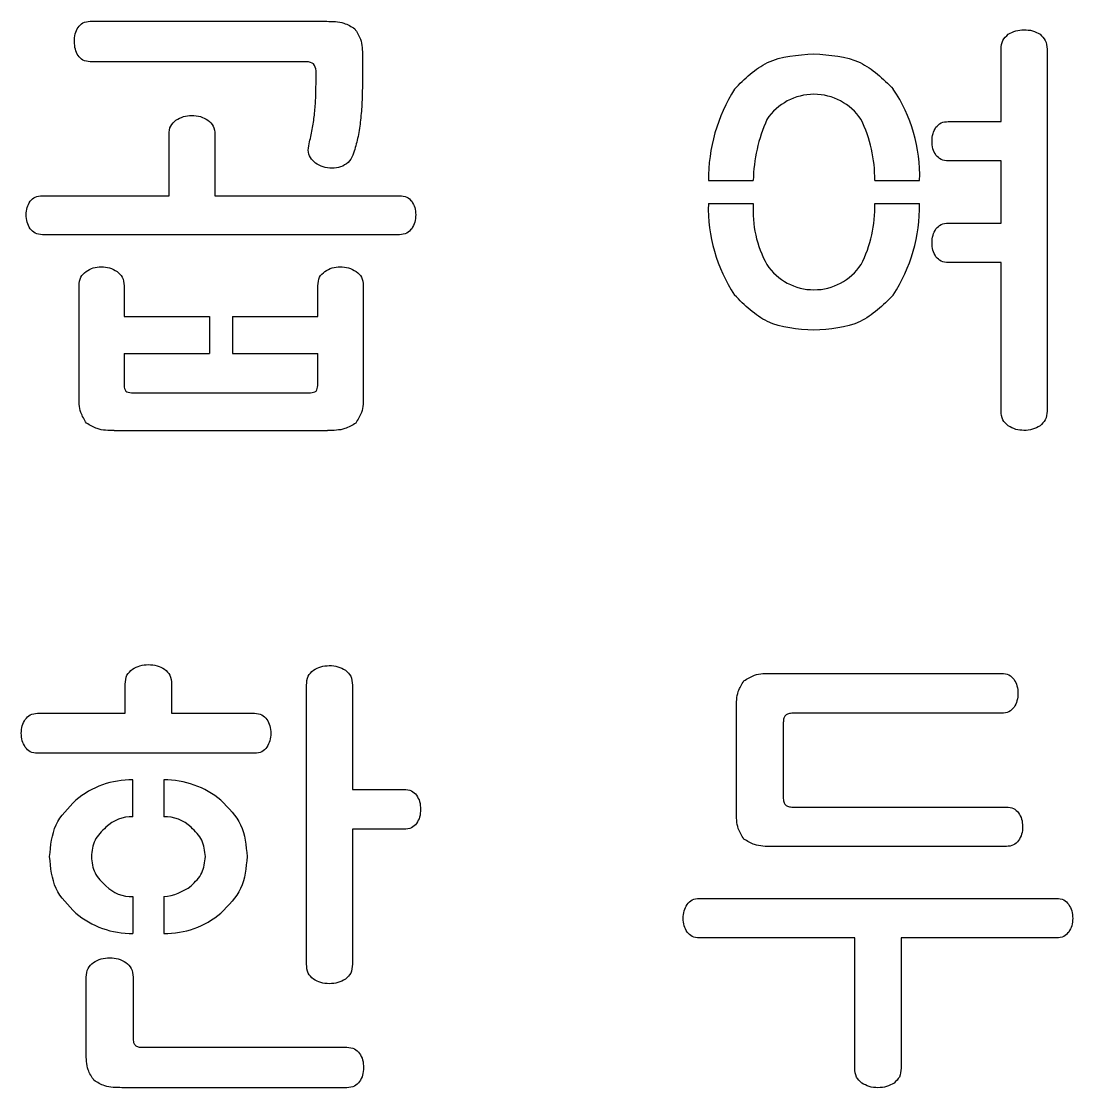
# Model space of a CAD drawing. Header units: millimetres. Extents: x 0 to 106, y 0 to 113.
# Drawn here: x 56.35 to 83.56, y 62.52 to 90.1 of the extents above; entities that cross this region are included whole.
import ezdxf

# ---------------------------------------------------------------- set-up
doc = ezdxf.new("R2010")
doc.units = ezdxf.units.MM
doc.layers.get('0').update_dxf_attribs({"linetype": 'CONTINUOUS'})

msp = doc.modelspace()

# ---------------------------------------------------------------- linework, layer by layer
for p, q in [((58.136, 90.104), (64.256, 90.104)), ((81.708, 87.512), (81.708, 89.384)), ((82.896, 89.384), (82.896, 80.024)), ((65.18, 89.204), (65.18, 88.436)), ((63.728, 89.06), (58.136, 89.06)), ((63.98, 88.472), (63.98, 88.82)), ((80.34, 87.512), (81.708, 87.512)), ((60.176, 85.592), (60.176, 87.176)), ((61.364, 87.176), (61.364, 85.592)), ((81.708, 86.492), (80.34, 86.492)), ((81.708, 84.884), (81.708, 86.492)), ((74.132, 85.988), (75.294, 85.988)), ((78.438, 85.988), (79.6, 85.988)), ((56.9, 85.592), (60.176, 85.592)), ((61.364, 85.592), (66.14, 85.592)), ((74.132, 85.388), (75.294, 85.388)), ((78.438, 85.388), (79.6, 85.388)), ((80.34, 84.884), (81.708, 84.884)), ((66.14, 84.584), (56.9, 84.584)), ((81.708, 83.864), (80.34, 83.864)), ((81.708, 80.024), (81.708, 83.864)), ((57.848, 80.42), (57.848, 83.264)), ((59.012, 83.264), (59.012, 82.472)), ((64.028, 82.472), (64.028, 83.264)), ((65.204, 83.264), (65.204, 80.42)), ((59.012, 82.472), (61.22, 82.472)), ((61.22, 82.472), (61.22, 81.512)), ((61.82, 82.472), (61.82, 81.512)), ((61.82, 82.472), (64.028, 82.472)), ((59.012, 81.512), (59.012, 80.684)), ((59.012, 81.512), (61.22, 81.512)), ((61.82, 81.512), (61.899, 81.512)), ((61.899, 81.512), (64.028, 81.512)), ((64.028, 80.684), (64.028, 81.512)), ((59.204, 80.492), (63.836, 80.492)), ((58.76, 79.52), (64.28, 79.52)), ((75.772, 73.236), (81.724, 73.236)), ((59.042, 72.204), (59.042, 72.96)), ((60.242, 72.96), (60.242, 72.204)), ((63.734, 65.712), (63.734, 72.936)), ((64.922, 72.936), (64.922, 70.236)), ((74.86, 69.66), (74.86, 72.336)), ((56.774, 72.204), (59.042, 72.204)), ((60.242, 72.204), (62.39, 72.204)), ((81.724, 72.204), (76.324, 72.204)), ((76.072, 71.964), (76.072, 70.032)), ((62.39, 71.172), (56.774, 71.172)), ((59.242, 69.528), (59.242, 70.48)), ((60.042, 70.48), (60.042, 69.529)), ((64.922, 70.236), (66.254, 70.236)), ((76.324, 69.78), (81.844, 69.78)), ((66.254, 69.204), (64.922, 69.204)), ((64.922, 69.204), (64.922, 65.712)), ((81.844, 68.76), (75.772, 68.76)), ((59.242, 67.465), (59.242, 66.512)), ((60.042, 67.464), (60.042, 66.512)), ((73.9, 67.416), (83.14, 67.416)), ((77.92, 66.396), (73.9, 66.396)), ((77.92, 63.024), (77.92, 66.396)), ((83.14, 66.396), (79.12, 66.396)), ((79.12, 66.396), (79.12, 63.024)), ((58.034, 63.42), (58.034, 65.376)), ((59.246, 65.376), (59.246, 63.804)), ((59.498, 63.564), (64.778, 63.564)), ((64.778, 62.52), (58.958, 62.52))]:
    msp.add_line(p, q)
for centre, radius, start, end in [((78.567, 85.999), 4.434, 147.9535, 180.1444), ((75.595, 86.114), 4.007, -1.7981, 33.9631), ((76.866, 86.75), 1.466, 33.8334, 146.1666), ((79.351, 85.906), 4.058, 155.8521, 178.8423), ((74.945, 86.033), 3.493, -0.7324, 26.038), ((78.267, 85.291), 4.136, 178.6582, 213.244), ((78.157, 85.202), 2.869, 176.2843, 209.0212), ((75.161, 85.295), 3.279, -26.9305, 1.6249), ((75.32, 85.342), 4.28, -32.7874, 0.6224), ((76.866, 84.626), 1.466, 213.8334, 326.1666), ((59.197, 68.267), 2.214, 88.8473, 130.3524), ((60.066, 68.21), 2.271, 50.1893, 90.611), ((59.209, 68.576), 0.953, 87.9942, 134.2467), ((60.059, 68.523), 1.006, 46.9351, 90.987), ((59.202, 68.387), 0.923, 224.5092, 272.4816), ((59.92, 68.81), 1.351, 275.1713, 307.672), ((59.196, 68.721), 2.21, 229.6095, 271.1909), ((60.094, 68.704), 2.193, 268.6391, 310.5605)]:
    msp.add_arc(centre, radius, start, end)
for points, knots in [([(57.728, 89.576), (57.731, 89.644), (57.737, 89.775), (57.796, 89.892), (57.824, 89.948)], [0, 0, 0, 0, 0.02024277, 0.03879673, 0.03879673, 0.03879673, 0.03879673]), ([(57.824, 89.948), (57.863, 89.993), (57.944, 90.089), (58.07, 90.099), (58.136, 90.104)], [0, 0, 0, 0, 0.01719446, 0.03619892, 0.03619892, 0.03619892, 0.03619892]), ([(64.256, 90.104), (64.409, 90.103), (64.67, 90.102), (64.891, 89.968), (64.982, 89.912)], [0, 0, 0, 0, 0.04480784, 0.07633818, 0.07633818, 0.07633818, 0.07633818]), ([(64.982, 89.912), (65.039, 89.823), (65.177, 89.61), (65.179, 89.354), (65.18, 89.204)], [0, 0, 0, 0, 0.03107749, 0.07485825, 0.07485825, 0.07485825, 0.07485825]), ([(81.708, 89.384), (81.714, 89.465), (81.725, 89.618), (81.84, 89.72), (81.894, 89.768)], [0, 0, 0, 0, 0.02326936, 0.04419689, 0.04419689, 0.04419689, 0.04419689]), ([(81.894, 89.768), (81.957, 89.803), (82.082, 89.873), (82.225, 89.883), (82.296, 89.888)], [0, 0, 0, 0, 0.02134067, 0.04240539, 0.04240539, 0.04240539, 0.04240539]), ([(82.296, 89.888), (82.373, 89.884), (82.522, 89.875), (82.652, 89.803), (82.716, 89.768)], [0, 0, 0, 0, 0.0226991, 0.04417583, 0.04417583, 0.04417583, 0.04417583]), ([(82.716, 89.768), (82.768, 89.72), (82.88, 89.617), (82.89, 89.465), (82.896, 89.384)], [0, 0, 0, 0, 0.02063029, 0.04387014, 0.04387014, 0.04387014, 0.04387014]), ([(57.824, 89.216), (57.796, 89.271), (57.738, 89.384), (57.732, 89.511), (57.728, 89.576)], [0, 0, 0, 0, 0.01827789, 0.03762734, 0.03762734, 0.03762734, 0.03762734]), ([(58.136, 89.06), (58.07, 89.065), (57.944, 89.075), (57.863, 89.171), (57.824, 89.216)], [0, 0, 0, 0, 0.01900446, 0.03619892, 0.03619892, 0.03619892, 0.03619892]), ([(74.808, 88.352), (75.076, 88.618), (75.641, 89.179), (76.439, 89.235), (76.86, 89.264)], [0, 0, 0, 0, 0.1094934, 0.2313455, 0.2313455, 0.2313455, 0.2313455]), ([(76.86, 89.264), (77.281, 89.235), (78.081, 89.179), (78.649, 88.618), (78.918, 88.352)], [0, 0, 0, 0, 0.1219994, 0.2318446, 0.2318446, 0.2318446, 0.2318446]), ([(63.98, 88.82), (63.969, 88.89), (63.946, 89.033), (63.801, 89.051), (63.728, 89.06)], [0, 0, 0, 0, 0.01907064, 0.0389002, 0.0389002, 0.0389002, 0.0389002]), ([(63.938, 87.68), (63.95, 87.808), (63.975, 88.071), (63.978, 88.336), (63.98, 88.472)], [0, 0, 0, 0, 0.03852898, 0.07934246, 0.07934246, 0.07934246, 0.07934246]), ([(65.18, 88.436), (65.178, 88.273), (65.174, 87.959), (65.142, 87.645), (65.126, 87.494)], [0, 0, 0, 0, 0.04876867, 0.09439873, 0.09439873, 0.09439873, 0.09439873]), ([(60.176, 87.176), (60.182, 87.253), (60.194, 87.402), (60.304, 87.501), (60.356, 87.548)], [0, 0, 0, 0, 0.02235755, 0.04276197, 0.04276197, 0.04276197, 0.04276197]), ([(60.356, 87.548), (60.419, 87.583), (60.545, 87.654), (60.69, 87.663), (60.764, 87.668)], [0, 0, 0, 0, 0.02120469, 0.04301204, 0.04301204, 0.04301204, 0.04301204]), ([(60.764, 87.668), (60.841, 87.664), (60.99, 87.655), (61.12, 87.583), (61.184, 87.548)], [0, 0, 0, 0, 0.02269912, 0.04417587, 0.04417587, 0.04417587, 0.04417587]), ([(61.184, 87.548), (61.236, 87.501), (61.346, 87.402), (61.358, 87.253), (61.364, 87.176)], [0, 0, 0, 0, 0.0204044, 0.04276198, 0.04276198, 0.04276198, 0.04276198]), ([(63.8, 86.936), (63.83, 87.06), (63.889, 87.305), (63.922, 87.556), (63.938, 87.68)], [0, 0, 0, 0, 0.03810384, 0.07571557, 0.07571557, 0.07571557, 0.07571557]), ([(65.126, 87.494), (65.106, 87.354), (65.068, 87.083), (64.99, 86.822), (64.952, 86.696)], [0, 0, 0, 0, 0.04243967, 0.08177573, 0.08177573, 0.08177573, 0.08177573]), ([(80.022, 87.362), (80.062, 87.406), (80.148, 87.498), (80.274, 87.507), (80.34, 87.512)], [0, 0, 0, 0, 0.0172298, 0.03635114, 0.03635114, 0.03635114, 0.03635114]), ([(79.92, 87.008), (79.924, 87.073), (79.931, 87.199), (79.992, 87.309), (80.022, 87.362)], [0, 0, 0, 0, 0.01921988, 0.03727105, 0.03727105, 0.03727105, 0.03727105]), ([(63.86, 86.54), (63.828, 86.598), (63.76, 86.722), (63.786, 86.862), (63.8, 86.936)], [0, 0, 0, 0, 0.01922344, 0.04117474, 0.04117474, 0.04117474, 0.04117474]), ([(80.022, 86.642), (79.992, 86.696), (79.93, 86.81), (79.923, 86.94), (79.92, 87.008)], [0, 0, 0, 0, 0.01832329, 0.03843564, 0.03843564, 0.03843564, 0.03843564]), ([(64.952, 86.696), (64.923, 86.622), (64.867, 86.479), (64.735, 86.399), (64.67, 86.36)], [0, 0, 0, 0, 0.02301264, 0.04497268, 0.04497268, 0.04497268, 0.04497268]), ([(80.34, 86.492), (80.274, 86.497), (80.148, 86.506), (80.062, 86.598), (80.022, 86.642)], [0, 0, 0, 0, 0.01912134, 0.0363511, 0.0363511, 0.0363511, 0.0363511]), ([(64.22, 86.324), (64.146, 86.346), (64.008, 86.388), (63.907, 86.491), (63.86, 86.54)], [0, 0, 0, 0, 0.02261773, 0.0425987, 0.0425987, 0.0425987, 0.0425987]), ([(64.67, 86.36), (64.598, 86.335), (64.451, 86.283), (64.298, 86.31), (64.22, 86.324)], [0, 0, 0, 0, 0.02248452, 0.04582915, 0.04582915, 0.04582915, 0.04582915]), ([(56.582, 85.448), (56.623, 85.49), (56.709, 85.579), (56.834, 85.588), (56.9, 85.592)], [0, 0, 0, 0, 0.01693938, 0.03603185, 0.03603185, 0.03603185, 0.03603185]), ([(66.14, 85.592), (66.206, 85.588), (66.331, 85.579), (66.417, 85.49), (66.458, 85.448)], [0, 0, 0, 0, 0.01909254, 0.03603189, 0.03603189, 0.03603189, 0.03603189]), ([(56.48, 85.1), (56.484, 85.164), (56.49, 85.289), (56.552, 85.396), (56.582, 85.448)], [0, 0, 0, 0, 0.01907123, 0.03671586, 0.03671586, 0.03671586, 0.03671586]), ([(66.458, 85.448), (66.488, 85.396), (66.55, 85.289), (66.556, 85.164), (66.56, 85.1)], [0, 0, 0, 0, 0.01764464, 0.03671586, 0.03671586, 0.03671586, 0.03671586]), ([(56.582, 84.74), (56.552, 84.795), (56.491, 84.907), (56.484, 85.035), (56.48, 85.1)], [0, 0, 0, 0, 0.0184598, 0.03782836, 0.03782836, 0.03782836, 0.03782836]), ([(66.56, 85.1), (66.556, 85.035), (66.549, 84.907), (66.488, 84.795), (66.458, 84.74)], [0, 0, 0, 0, 0.01936856, 0.03782837, 0.03782837, 0.03782837, 0.03782837]), ([(56.9, 84.584), (56.834, 84.589), (56.706, 84.599), (56.622, 84.695), (56.582, 84.74)], [0, 0, 0, 0, 0.0191513, 0.0366782, 0.0366782, 0.0366782, 0.0366782]), ([(66.458, 84.74), (66.418, 84.695), (66.334, 84.599), (66.206, 84.589), (66.14, 84.584)], [0, 0, 0, 0, 0.01752695, 0.03667821, 0.03667821, 0.03667821, 0.03667821]), ([(79.92, 84.38), (79.924, 84.445), (79.931, 84.571), (79.992, 84.681), (80.022, 84.734)], [0, 0, 0, 0, 0.01921986, 0.03727104, 0.03727104, 0.03727104, 0.03727104]), ([(80.022, 84.734), (80.062, 84.778), (80.148, 84.87), (80.274, 84.879), (80.34, 84.884)], [0, 0, 0, 0, 0.0172298, 0.03635113, 0.03635113, 0.03635113, 0.03635113]), ([(80.022, 84.014), (79.992, 84.068), (79.93, 84.182), (79.923, 84.312), (79.92, 84.38)], [0, 0, 0, 0, 0.01832335, 0.03843569, 0.03843569, 0.03843569, 0.03843569]), ([(80.34, 83.864), (80.274, 83.869), (80.148, 83.878), (80.062, 83.97), (80.022, 84.014)], [0, 0, 0, 0, 0.01912133, 0.03635113, 0.03635113, 0.03635113, 0.03635113]), ([(57.848, 83.264), (57.854, 83.341), (57.866, 83.49), (57.976, 83.589), (58.028, 83.636)], [0, 0, 0, 0, 0.02235755, 0.04276199, 0.04276199, 0.04276199, 0.04276199]), ([(58.028, 83.636), (58.089, 83.671), (58.212, 83.741), (58.353, 83.751), (58.424, 83.756)], [0, 0, 0, 0, 0.02093342, 0.04184969, 0.04184969, 0.04184969, 0.04184969]), ([(58.424, 83.756), (58.498, 83.751), (58.643, 83.742), (58.769, 83.671), (58.832, 83.636)], [0, 0, 0, 0, 0.02180734, 0.04301206, 0.04301206, 0.04301206, 0.04301206]), ([(58.832, 83.636), (58.884, 83.589), (58.994, 83.49), (59.006, 83.341), (59.012, 83.264)], [0, 0, 0, 0, 0.0204044, 0.042762, 0.042762, 0.042762, 0.042762]), ([(64.028, 83.264), (64.034, 83.341), (64.046, 83.49), (64.156, 83.589), (64.208, 83.636)], [0, 0, 0, 0, 0.02235754, 0.042762, 0.042762, 0.042762, 0.042762]), ([(64.208, 83.636), (64.269, 83.671), (64.392, 83.741), (64.533, 83.751), (64.604, 83.756)], [0, 0, 0, 0, 0.02093348, 0.04184972, 0.04184972, 0.04184972, 0.04184972]), ([(64.604, 83.756), (64.678, 83.751), (64.825, 83.742), (64.954, 83.671), (65.018, 83.636)], [0, 0, 0, 0, 0.02195589, 0.04356895, 0.04356895, 0.04356895, 0.04356895]), ([(65.018, 83.636), (65.072, 83.589), (65.185, 83.491), (65.198, 83.342), (65.204, 83.264)], [0, 0, 0, 0, 0.02070487, 0.04309314, 0.04309314, 0.04309314, 0.04309314]), ([(76.86, 82.112), (76.439, 82.141), (75.641, 82.197), (75.076, 82.758), (74.808, 83.024)], [0, 0, 0, 0, 0.1218521, 0.2313455, 0.2313455, 0.2313455, 0.2313455]), ([(78.918, 83.024), (78.649, 82.758), (78.081, 82.197), (77.281, 82.141), (76.86, 82.112)], [0, 0, 0, 0, 0.1098452, 0.2318446, 0.2318446, 0.2318446, 0.2318446]), ([(59.012, 80.684), (59.02, 80.628), (59.036, 80.516), (59.148, 80.5), (59.204, 80.492)], [0, 0, 0, 0, 0.01517894, 0.03035786, 0.03035786, 0.03035786, 0.03035786]), ([(58.04, 79.712), (57.984, 79.801), (57.85, 80.015), (57.849, 80.27), (57.848, 80.42)], [0, 0, 0, 0, 0.03086503, 0.074629, 0.074629, 0.074629, 0.074629]), ([(65.204, 80.42), (65.203, 80.27), (65.201, 80.014), (65.063, 79.801), (65.006, 79.712)], [0, 0, 0, 0, 0.04378068, 0.07485821, 0.07485821, 0.07485821, 0.07485821]), ([(81.894, 79.64), (81.84, 79.688), (81.725, 79.79), (81.714, 79.943), (81.708, 80.024)], [0, 0, 0, 0, 0.02092752, 0.04419684, 0.04419684, 0.04419684, 0.04419684]), ([(82.896, 80.024), (82.89, 79.943), (82.88, 79.791), (82.768, 79.688), (82.716, 79.64)], [0, 0, 0, 0, 0.0232398, 0.04387011, 0.04387011, 0.04387011, 0.04387011]), ([(58.76, 79.52), (58.607, 79.52), (58.348, 79.521), (58.13, 79.656), (58.04, 79.712)], [0, 0, 0, 0, 0.04465871, 0.07578941, 0.07578941, 0.07578941, 0.07578941]), ([(65.006, 79.712), (64.915, 79.656), (64.694, 79.522), (64.433, 79.521), (64.28, 79.52)], [0, 0, 0, 0, 0.03153035, 0.0763382, 0.0763382, 0.0763382, 0.0763382]), ([(82.296, 79.52), (82.225, 79.525), (82.082, 79.535), (81.957, 79.605), (81.894, 79.64)], [0, 0, 0, 0, 0.02106471, 0.04240541, 0.04240541, 0.04240541, 0.04240541]), ([(82.716, 79.64), (82.652, 79.605), (82.522, 79.533), (82.373, 79.524), (82.296, 79.52)], [0, 0, 0, 0, 0.02147672, 0.04417582, 0.04417582, 0.04417582, 0.04417582]), ([(59.228, 73.344), (59.292, 73.379), (59.421, 73.45), (59.568, 73.459), (59.642, 73.464)], [0, 0, 0, 0, 0.02161302, 0.04356894, 0.04356894, 0.04356894, 0.04356894]), ([(59.642, 73.464), (59.719, 73.46), (59.868, 73.451), (59.998, 73.379), (60.062, 73.344)], [0, 0, 0, 0, 0.0226991, 0.04417583, 0.04417583, 0.04417583, 0.04417583]), ([(63.914, 73.32), (63.977, 73.355), (64.103, 73.426), (64.248, 73.435), (64.322, 73.44)], [0, 0, 0, 0, 0.02120473, 0.04301202, 0.04301202, 0.04301202, 0.04301202]), ([(64.322, 73.44), (64.399, 73.436), (64.548, 73.427), (64.678, 73.355), (64.742, 73.32)], [0, 0, 0, 0, 0.0226991, 0.04417583, 0.04417583, 0.04417583, 0.04417583]), ([(59.042, 72.96), (59.048, 73.041), (59.059, 73.194), (59.174, 73.296), (59.228, 73.344)], [0, 0, 0, 0, 0.02326934, 0.04419693, 0.04419693, 0.04419693, 0.04419693]), ([(60.062, 73.344), (60.114, 73.296), (60.226, 73.193), (60.236, 73.041), (60.242, 72.96)], [0, 0, 0, 0, 0.02063038, 0.04387021, 0.04387021, 0.04387021, 0.04387021]), ([(63.734, 72.936), (63.74, 73.017), (63.75, 73.169), (63.862, 73.272), (63.914, 73.32)], [0, 0, 0, 0, 0.0232398, 0.04387011, 0.04387011, 0.04387011, 0.04387011]), ([(64.742, 73.32), (64.794, 73.272), (64.906, 73.169), (64.916, 73.017), (64.922, 72.936)], [0, 0, 0, 0, 0.02063031, 0.04387011, 0.04387011, 0.04387011, 0.04387011]), ([(75.052, 73.044), (75.142, 73.1), (75.36, 73.235), (75.619, 73.236), (75.772, 73.236)], [0, 0, 0, 0, 0.03113073, 0.07578943, 0.07578943, 0.07578943, 0.07578943]), ([(81.724, 73.236), (81.79, 73.231), (81.918, 73.221), (82.002, 73.125), (82.042, 73.08)], [0, 0, 0, 0, 0.01915126, 0.03667823, 0.03667823, 0.03667823, 0.03667823]), ([(74.86, 72.336), (74.861, 72.486), (74.862, 72.741), (74.996, 72.955), (75.052, 73.044)], [0, 0, 0, 0, 0.043764, 0.07462901, 0.07462901, 0.07462901, 0.07462901]), ([(82.042, 73.08), (82.072, 73.025), (82.133, 72.913), (82.14, 72.785), (82.144, 72.72)], [0, 0, 0, 0, 0.01845972, 0.03782826, 0.03782826, 0.03782826, 0.03782826]), ([(82.144, 72.72), (82.14, 72.655), (82.133, 72.527), (82.072, 72.415), (82.042, 72.36)], [0, 0, 0, 0, 0.01936864, 0.03782843, 0.03782843, 0.03782843, 0.03782843]), ([(82.042, 72.36), (82.002, 72.315), (81.918, 72.219), (81.79, 72.209), (81.724, 72.204)], [0, 0, 0, 0, 0.01752691, 0.03667816, 0.03667816, 0.03667816, 0.03667816]), ([(56.354, 71.688), (56.358, 71.753), (56.365, 71.881), (56.426, 71.993), (56.456, 72.048)], [0, 0, 0, 0, 0.01936862, 0.03782836, 0.03782836, 0.03782836, 0.03782836]), ([(56.456, 72.048), (56.496, 72.093), (56.58, 72.189), (56.708, 72.199), (56.774, 72.204)], [0, 0, 0, 0, 0.01752692, 0.03667823, 0.03667823, 0.03667823, 0.03667823]), ([(62.39, 72.204), (62.456, 72.199), (62.584, 72.189), (62.668, 72.093), (62.708, 72.048)], [0, 0, 0, 0, 0.01915132, 0.03667825, 0.03667825, 0.03667825, 0.03667825]), ([(62.708, 72.048), (62.738, 71.993), (62.799, 71.881), (62.806, 71.753), (62.81, 71.688)], [0, 0, 0, 0, 0.01845972, 0.03782835, 0.03782835, 0.03782835, 0.03782835]), ([(76.126, 72.15), (76.11, 72.126), (76.074, 72.07), (76.073, 72.003), (76.072, 71.964)], [0, 0, 0, 0, 0.00839195, 0.01972265, 0.01972265, 0.01972265, 0.01972265]), ([(76.324, 72.204), (76.282, 72.204), (76.211, 72.203), (76.151, 72.166), (76.126, 72.15)], [0, 0, 0, 0, 0.01222479, 0.0208807, 0.0208807, 0.0208807, 0.0208807]), ([(56.456, 71.328), (56.426, 71.383), (56.365, 71.495), (56.358, 71.623), (56.354, 71.688)], [0, 0, 0, 0, 0.01845974, 0.03782831, 0.03782831, 0.03782831, 0.03782831]), ([(62.81, 71.688), (62.806, 71.623), (62.799, 71.495), (62.738, 71.383), (62.708, 71.328)], [0, 0, 0, 0, 0.01936856, 0.03782829, 0.03782829, 0.03782829, 0.03782829]), ([(56.774, 71.172), (56.708, 71.177), (56.58, 71.187), (56.496, 71.283), (56.456, 71.328)], [0, 0, 0, 0, 0.0191513, 0.03667824, 0.03667824, 0.03667824, 0.03667824]), ([(62.708, 71.328), (62.668, 71.283), (62.584, 71.187), (62.456, 71.177), (62.39, 71.172)], [0, 0, 0, 0, 0.01752695, 0.03667826, 0.03667826, 0.03667826, 0.03667826]), ([(66.254, 70.236), (66.323, 70.232), (66.453, 70.223), (66.542, 70.13), (66.584, 70.086)], [0, 0, 0, 0, 0.02000461, 0.03746269, 0.03746269, 0.03746269, 0.03746269]), ([(66.584, 70.086), (66.614, 70.032), (66.676, 69.918), (66.683, 69.788), (66.686, 69.72)], [0, 0, 0, 0, 0.01832332, 0.03843566, 0.03843566, 0.03843566, 0.03843566]), ([(57.086, 68.496), (57.113, 68.783), (57.165, 69.351), (57.566, 69.755), (57.764, 69.954)], [0, 0, 0, 0, 0.0837825, 0.1653287, 0.1653287, 0.1653287, 0.1653287]), ([(61.52, 69.954), (61.718, 69.755), (62.119, 69.351), (62.171, 68.783), (62.198, 68.496)], [0, 0, 0, 0, 0.0815462, 0.1653287, 0.1653287, 0.1653287, 0.1653287]), ([(76.072, 70.032), (76.072, 69.99), (76.073, 69.919), (76.11, 69.859), (76.126, 69.834)], [0, 0, 0, 0, 0.01222476, 0.0208807, 0.0208807, 0.0208807, 0.0208807]), ([(76.126, 69.834), (76.151, 69.818), (76.211, 69.781), (76.282, 69.78), (76.324, 69.78)], [0, 0, 0, 0, 0.00865593, 0.02088069, 0.02088069, 0.02088069, 0.02088069]), ([(66.686, 69.72), (66.683, 69.652), (66.676, 69.522), (66.614, 69.408), (66.584, 69.354)], [0, 0, 0, 0, 0.02011234, 0.03843566, 0.03843566, 0.03843566, 0.03843566]), ([(75.052, 68.952), (74.996, 69.041), (74.862, 69.255), (74.861, 69.51), (74.86, 69.66)], [0, 0, 0, 0, 0.03086502, 0.07462906, 0.07462906, 0.07462906, 0.07462906]), ([(81.844, 69.78), (81.91, 69.775), (82.036, 69.766), (82.122, 69.674), (82.162, 69.63)], [0, 0, 0, 0, 0.01912133, 0.03635111, 0.03635111, 0.03635111, 0.03635111]), ([(82.162, 69.63), (82.192, 69.577), (82.253, 69.467), (82.26, 69.341), (82.264, 69.276)], [0, 0, 0, 0, 0.01805113, 0.03727105, 0.03727105, 0.03727105, 0.03727105]), ([(58.544, 69.258), (58.434, 69.153), (58.215, 68.945), (58.182, 68.645), (58.166, 68.496)], [0, 0, 0, 0, 0.04407702, 0.08756617, 0.08756617, 0.08756617, 0.08756617]), ([(61.118, 68.496), (61.102, 68.645), (61.071, 68.944), (60.854, 69.153), (60.746, 69.258)], [0, 0, 0, 0, 0.0434568, 0.08724576, 0.08724576, 0.08724576, 0.08724576]), ([(66.584, 69.354), (66.542, 69.31), (66.453, 69.217), (66.323, 69.208), (66.254, 69.204)], [0, 0, 0, 0, 0.01745807, 0.03746269, 0.03746269, 0.03746269, 0.03746269]), ([(82.264, 69.276), (82.261, 69.208), (82.254, 69.078), (82.192, 68.964), (82.162, 68.91)], [0, 0, 0, 0, 0.02011234, 0.03843564, 0.03843564, 0.03843564, 0.03843564]), ([(75.772, 68.76), (75.619, 68.76), (75.36, 68.761), (75.142, 68.896), (75.052, 68.952)], [0, 0, 0, 0, 0.04465871, 0.0757894, 0.0757894, 0.0757894, 0.0757894]), ([(82.162, 68.91), (82.122, 68.866), (82.036, 68.774), (81.91, 68.765), (81.844, 68.76)], [0, 0, 0, 0, 0.01722984, 0.03635117, 0.03635117, 0.03635117, 0.03635117]), ([(57.764, 67.038), (57.566, 67.237), (57.165, 67.641), (57.113, 68.209), (57.086, 68.496)], [0, 0, 0, 0, 0.0815462, 0.1653287, 0.1653287, 0.1653287, 0.1653287]), ([(58.166, 68.496), (58.183, 68.35), (58.217, 68.052), (58.434, 67.845), (58.544, 67.74)], [0, 0, 0, 0, 0.04275737, 0.08694938, 0.08694938, 0.08694938, 0.08694938]), ([(60.746, 67.74), (60.854, 67.845), (61.069, 68.053), (61.102, 68.35), (61.118, 68.496)], [0, 0, 0, 0, 0.04390469, 0.08662916, 0.08662916, 0.08662916, 0.08662916]), ([(62.198, 68.496), (62.171, 68.209), (62.119, 67.641), (61.718, 67.237), (61.52, 67.038)], [0, 0, 0, 0, 0.0837825, 0.1653287, 0.1653287, 0.1653287, 0.1653287]), ([(73.582, 67.26), (73.622, 67.305), (73.706, 67.401), (73.834, 67.411), (73.9, 67.416)], [0, 0, 0, 0, 0.01752689, 0.0366782, 0.0366782, 0.0366782, 0.0366782]), ([(83.14, 67.416), (83.206, 67.411), (83.334, 67.401), (83.418, 67.305), (83.458, 67.26)], [0, 0, 0, 0, 0.01915137, 0.03667823, 0.03667823, 0.03667823, 0.03667823]), ([(73.48, 66.9), (73.484, 66.965), (73.491, 67.093), (73.552, 67.205), (73.582, 67.26)], [0, 0, 0, 0, 0.01936856, 0.03782836, 0.03782836, 0.03782836, 0.03782836]), ([(83.458, 67.26), (83.488, 67.205), (83.549, 67.093), (83.556, 66.965), (83.56, 66.9)], [0, 0, 0, 0, 0.01845975, 0.03782837, 0.03782837, 0.03782837, 0.03782837]), ([(73.582, 66.546), (73.552, 66.599), (73.491, 66.709), (73.484, 66.835), (73.48, 66.9)], [0, 0, 0, 0, 0.01805115, 0.03727112, 0.03727112, 0.03727112, 0.03727112]), ([(83.56, 66.9), (83.556, 66.835), (83.549, 66.709), (83.488, 66.599), (83.458, 66.546)], [0, 0, 0, 0, 0.01921991, 0.03727113, 0.03727113, 0.03727113, 0.03727113]), ([(73.9, 66.396), (73.834, 66.401), (73.708, 66.41), (73.622, 66.502), (73.582, 66.546)], [0, 0, 0, 0, 0.01912131, 0.0363511, 0.0363511, 0.0363511, 0.0363511]), ([(83.458, 66.546), (83.418, 66.502), (83.332, 66.41), (83.206, 66.401), (83.14, 66.396)], [0, 0, 0, 0, 0.01722984, 0.03635111, 0.03635111, 0.03635111, 0.03635111]), ([(58.034, 65.376), (58.04, 65.457), (58.051, 65.61), (58.166, 65.712), (58.22, 65.76)], [0, 0, 0, 0, 0.02326932, 0.0441969, 0.0441969, 0.0441969, 0.0441969]), ([(58.22, 65.76), (58.285, 65.795), (58.418, 65.867), (58.569, 65.875), (58.646, 65.88)], [0, 0, 0, 0, 0.02188612, 0.04473392, 0.04473392, 0.04473392, 0.04473392]), ([(58.646, 65.88), (58.72, 65.875), (58.867, 65.866), (58.996, 65.795), (59.06, 65.76)], [0, 0, 0, 0, 0.02195593, 0.04356896, 0.04356896, 0.04356896, 0.04356896]), ([(59.06, 65.76), (59.114, 65.712), (59.229, 65.61), (59.24, 65.457), (59.246, 65.376)], [0, 0, 0, 0, 0.02092757, 0.04419688, 0.04419688, 0.04419688, 0.04419688]), ([(63.914, 65.328), (63.862, 65.376), (63.75, 65.479), (63.74, 65.631), (63.734, 65.712)], [0, 0, 0, 0, 0.02063032, 0.04387013, 0.04387013, 0.04387013, 0.04387013]), ([(64.922, 65.712), (64.916, 65.631), (64.906, 65.479), (64.794, 65.376), (64.742, 65.328)], [0, 0, 0, 0, 0.02323981, 0.04387013, 0.04387013, 0.04387013, 0.04387013]), ([(64.322, 65.208), (64.248, 65.213), (64.103, 65.222), (63.977, 65.293), (63.914, 65.328)], [0, 0, 0, 0, 0.02180734, 0.04301203, 0.04301203, 0.04301203, 0.04301203]), ([(64.742, 65.328), (64.678, 65.293), (64.548, 65.221), (64.399, 65.212), (64.322, 65.208)], [0, 0, 0, 0, 0.02147667, 0.04417583, 0.04417583, 0.04417583, 0.04417583]), ([(59.246, 63.804), (59.247, 63.765), (59.248, 63.698), (59.284, 63.642), (59.3, 63.618)], [0, 0, 0, 0, 0.01133073, 0.01972267, 0.01972267, 0.01972267, 0.01972267]), ([(59.3, 63.618), (59.325, 63.602), (59.385, 63.565), (59.456, 63.564), (59.498, 63.564)], [0, 0, 0, 0, 0.00865598, 0.02088076, 0.02088076, 0.02088076, 0.02088076]), ([(64.778, 63.564), (64.848, 63.559), (64.979, 63.55), (65.067, 63.453), (65.108, 63.408)], [0, 0, 0, 0, 0.02003334, 0.0377847, 0.0377847, 0.0377847, 0.0377847]), ([(58.232, 62.712), (58.175, 62.801), (58.037, 63.014), (58.035, 63.27), (58.034, 63.42)], [0, 0, 0, 0, 0.03107752, 0.0748582, 0.0748582, 0.0748582, 0.0748582]), ([(65.108, 63.408), (65.138, 63.352), (65.2, 63.236), (65.206, 63.104), (65.21, 63.036)], [0, 0, 0, 0, 0.01873315, 0.03899426, 0.03899426, 0.03899426, 0.03899426]), ([(65.21, 63.036), (65.206, 62.971), (65.199, 62.843), (65.138, 62.731), (65.108, 62.676)], [0, 0, 0, 0, 0.01936868, 0.03782835, 0.03782835, 0.03782835, 0.03782835]), ([(78.1, 62.64), (78.048, 62.688), (77.936, 62.791), (77.926, 62.943), (77.92, 63.024)], [0, 0, 0, 0, 0.02063028, 0.04387008, 0.04387008, 0.04387008, 0.04387008]), ([(79.12, 63.024), (79.114, 62.943), (79.104, 62.791), (78.992, 62.688), (78.94, 62.64)], [0, 0, 0, 0, 0.0232398, 0.04387011, 0.04387011, 0.04387011, 0.04387011]), ([(58.958, 62.52), (58.805, 62.521), (58.544, 62.522), (58.323, 62.656), (58.232, 62.712)], [0, 0, 0, 0, 0.04480784, 0.07633824, 0.07633824, 0.07633824, 0.07633824]), ([(65.108, 62.676), (65.067, 62.631), (64.979, 62.534), (64.848, 62.525), (64.778, 62.52)], [0, 0, 0, 0, 0.01775144, 0.03778477, 0.03778477, 0.03778477, 0.03778477]), ([(78.52, 62.52), (78.443, 62.524), (78.294, 62.533), (78.164, 62.605), (78.1, 62.64)], [0, 0, 0, 0, 0.0226991, 0.04417582, 0.04417582, 0.04417582, 0.04417582]), ([(78.94, 62.64), (78.876, 62.605), (78.746, 62.533), (78.597, 62.524), (78.52, 62.52)], [0, 0, 0, 0, 0.02147672, 0.04417582, 0.04417582, 0.04417582, 0.04417582])]:
    msp.add_open_spline(points, degree=3, knots=knots)
msp.add_open_spline([(63.836, 80.492), (63.892, 80.5), (64.004, 80.516), (64.02, 80.628), (64.028, 80.684)], degree=3)

doc.saveas('drawing.dxf')
